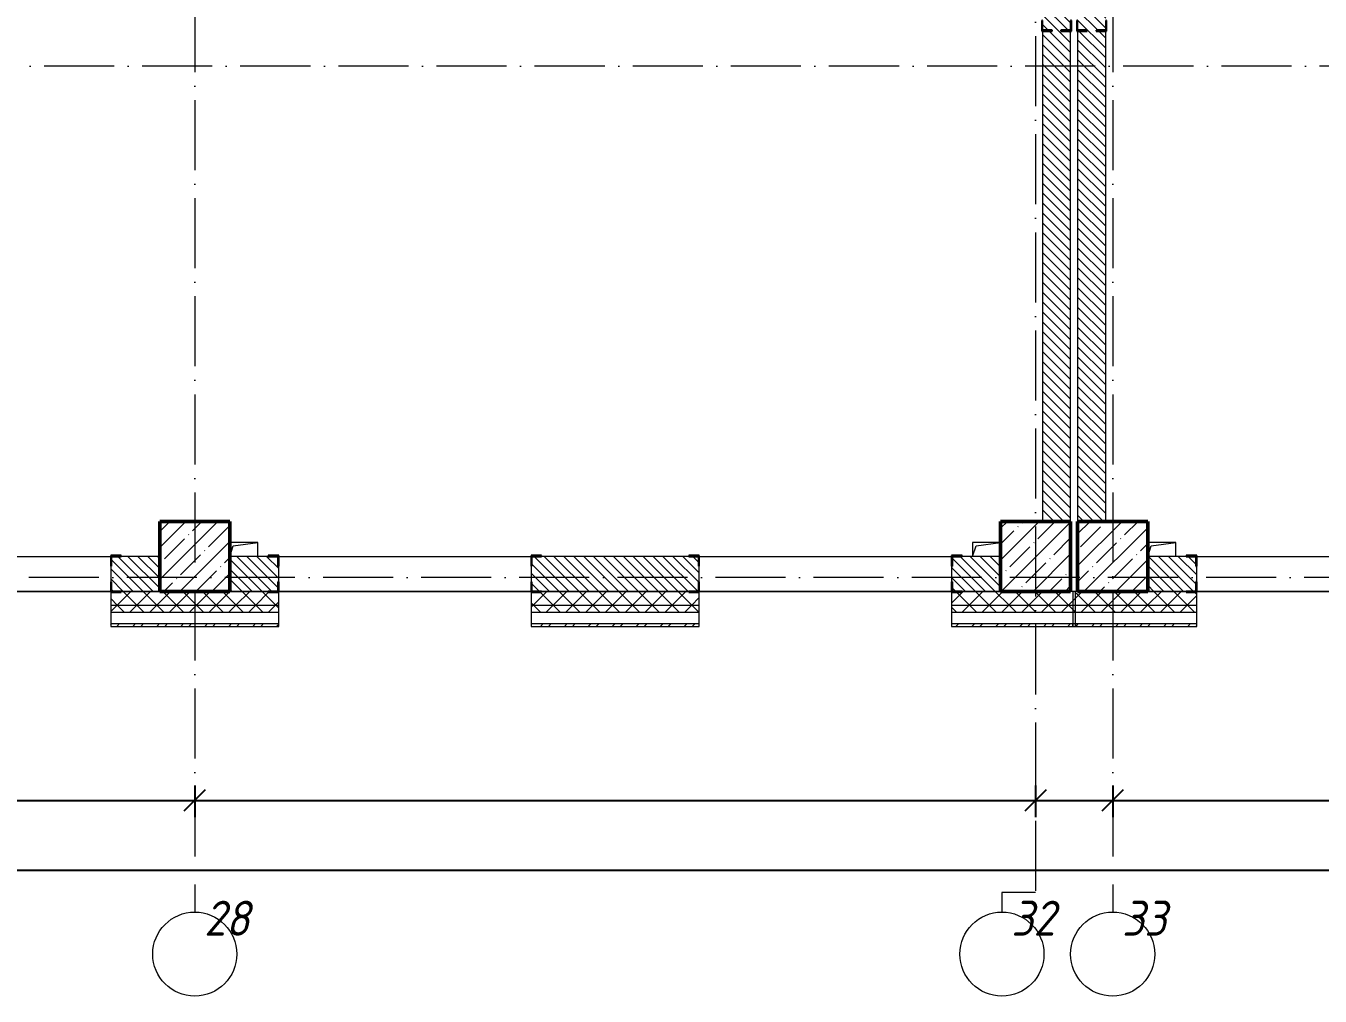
# Model space of a CAD drawing. Header units: millimetres. Extents: x -401725 to 250493, y 305116 to 802890.
# Drawn here: x 182430 to 191666, y 375834 to 382761 of the extents above; entities that cross this region are included whole.
import ezdxf

# ---------------------------------------------------------------- set-up
doc = ezdxf.new("R2010")
doc.units = ezdxf.units.MM
doc.linetypes.add('50_200_ШТРИХ_1Т_ш5_п1_п1_', pattern=[700, 500, -100, 0, -100])
for name, color, linetype, lineweight in [('A-____-____-DIMS', 7, 'Continuous', 9), ('A-GENM-____-MCUT', 7, 'Continuous', 25), ('A-GENM-____-OTLN', 7, 'Continuous', 9), ('A-GENM-____-OTLN-1', 7, 'Continuous', 25), ('A-WALL-____-MCUT', 7, 'Continuous', 13), ('A-WALL-____-MCUT-1', 7, 'Continuous', 9), ('A-WALL-____-OTLN', 7, 'Continuous', 9), ('A-WALL-____-PATT-1', 7, 'Continuous', 9), ('A-WALL-FNSH-MCUT-1', 7, 'Continuous', 9), ('S-COLS-____-MCUT', 7, 'Continuous', 50), ('S-COLS-____-OTLN', 7, 'Continuous', 9), ('S-GRID-____-IDEN', 7, 'Continuous', 9), ('S-GRID-____-OTLN', 7, 'Continuous', 9), ('S-GRID-____-OTLN-1', 7, '50_200_ШТРИХ_1Т_ш5_п1_п1_', 9)]:
    doc.layers.add(name, color=color, linetype=linetype, lineweight=lineweight)
doc.styles.add('ISOCPEUR_I', font='isocpeui.ttf', dxfattribs={"width": 0.9, "height": 2.5})
doc.styles.add('ISOCPEUR_I_9', font='isocpeui.ttf', dxfattribs={"width": 0.9, "height": 250})
doc.dimstyles.new('ISO-2_5_0_9К_БОЛЬШОЙ_ОСИ', dxfattribs={"dimscale": 304.8, "dimtxt": 248.995294, "dimasz": 0.492126, "dimexe": 0.393701, "dimexo": 0, "dimgap": 0, "dimtad": 1, "dimdec": 0, "dimzin": 0, "dimdsep": 46, "dimtxsty": 'ISOCPEUR_I', "dimblk1": 'OBLIQUE', "dimblk2": 'OBLIQUE', "dimsah": 1, "dimcen": 0.09, "dimdle": 0.393701, "dimazin": 0, "dimtfac": 1, "dimtdec": 4, "dimtix": 1, "dimtmove": 0, "dimatfit": 3, "dimfxl": 1, "dimtvp": 1, "dimtolj": 1, "dimtzin": 0, "dimarcsym": 2})
pattern_1 = [(135, (144685.44, 323542.244), (-35.35534, -35.35534), [])]
pattern_2 = [(45, (144685.44, 323542.24), (-70.71068, 70.71068), []), (135, (144685.44, 323542.24), (-70.71068, -70.71068), [])]
pattern_3 = [(45, (144685.44, 323542.24), (-85.53659, 85.53659), []), (45, (144742.46, 323542.24), (-85.53659, 85.53659), [])]

# ---------------------------------------------------------------- blocks, each defined once
blk = doc.blocks.new('BSC_Колонна _Прямоугольная - 500х500-V16-АР1_План отверстий 3 этажа в осях 1-64_Ю-ЯЯ')
at = {"layer": 'S-COLS-____-OTLN'}
h = blk.add_hatch(dxfattribs=at)
h.set_pattern_fill('FP_23', color=256, style=0, pattern_type=2)
h.set_pattern_definition([(45, (-44950, -55431.04), (-114.04925, 114.04925), []), (45, (-44835.95, -55431.04), (-114.04925, 114.04925), [201.613, -40.323, 3.353, -36.97])])
h.paths.add_polyline_path([(-250, -250), (250, -250), (250, 250), (-250, 250), (-250, 177.9)], flags=0)
at = {"layer": 'S-COLS-____-MCUT'}
for p, q in [((250, 250), (-250, 250)), ((-250, 250), (-250, -250)), ((250, -250), (250, 250)), ((-250, -250), (250, -250))]:
    blk.add_line(p, q, dxfattribs=at)
blk = doc.blocks.new('BSC_Колонна _Прямоугольная - 500х500-V44-АР1_План отверстий 3 этажа в осях 1-64_Ю-ЯЯ')
at = {"layer": 'S-COLS-____-OTLN'}
h = blk.add_hatch(dxfattribs=at)
h.set_pattern_fill('FP_52', color=256, style=0, pattern_type=2)
h.set_pattern_definition([(45, (-38950, -55431.04), (-114.04925, 114.04925), []), (45, (-38835.95, -55431.04), (-114.04925, 114.04925), [201.613, -40.323, 3.353, -36.97])])
h.paths.add_polyline_path([(-250, -250), (250, -250), (250, 250), (-250, 250)], flags=0)
at = {"layer": 'S-COLS-____-MCUT'}
for p, q in [((250, 250), (-250, 250)), ((-250, 250), (-250, -250)), ((250, -250), (250, 250)), ((-250, -250), (250, -250))]:
    blk.add_line(p, q, dxfattribs=at)
blk = doc.blocks.new('BSC_Колонна _Прямоугольная - 500х500-V72-АР1_План отверстий 3 этажа в осях 1-64_Ю-ЯЯ')
at = {"layer": 'S-COLS-____-OTLN'}
h = blk.add_hatch(dxfattribs=at)
h.set_pattern_fill('FP_81', color=256, style=0, pattern_type=2)
h.set_pattern_definition([(45, (-45500, -55431.04), (-114.04925, 114.04925), []), (45, (-45385.95, -55431.04), (-114.04925, 114.04925), [201.613, -40.323, 3.353, -36.97])])
h.paths.add_polyline_path([(-250, -250), (250, -250), (250, 250), (-250, 250), (-250, 177.9)], flags=0)
at = {"layer": 'S-COLS-____-MCUT'}
for p, q in [((250, 250), (-250, 250)), ((-250, 250), (-250, -250)), ((250, -250), (250, 250)), ((-250, -250), (250, -250))]:
    blk.add_line(p, q, dxfattribs=at)
blk = doc.blocks.new('Фахверк_СКБ_Уголок - 250_2700-27497298-АР1_План отверстий 3 этажа в осях 1-64_Ю-ЯЯ')
at = {"layer": 'A-GENM-____-MCUT'}
for p, q in [((200, 181), (125, 181)), ((125, 181), (125, 106)), ((125, 106), (131, 106)), ((131, 106), (131, 175)), ((131, 175), (200, 175)), ((200, 175), (200, 181)), ((131, -6), (125, -6)), ((125, -6), (125, -81)), ((125, -81), (200, -81)), ((131, -75), (131, -6)), ((200, -75), (131, -75)), ((200, -81), (200, -75))]:
    blk.add_line(p, q, dxfattribs=at)
blk = doc.blocks.new('Фахверк_СКБ_Уголок - 200_3550-28267367-АР1_План отверстий 3 этажа в осях 1-64_Ю-ЯЯ')
at = {"layer": 'A-GENM-____-MCUT'}
for p, q in [((200, 156), (125, 156)), ((125, 156), (125, 81)), ((131, 81), (131, 150)), ((131, 150), (200, 150)), ((200, 150), (200, 156)), ((125, 81), (131, 81)), ((131, 19), (125, 19)), ((125, 19), (125, -56)), ((131, -50), (131, 19)), ((125, -56), (200, -56)), ((200, -50), (131, -50)), ((200, -56), (200, -50))]:
    blk.add_line(p, q, dxfattribs=at)
blk = doc.blocks.new('Фахверк_СКБ_Уголок - 200_3550-28187522-АР1_План отверстий 3 этажа в осях 1-64_Ю-ЯЯ')
at = {"layer": 'A-GENM-____-MCUT'}
for p, q in [((125, 156), (50, 156)), ((50, 156), (50, 150)), ((50, 150), (119, 150)), ((119, 150), (119, 81)), ((125, 81), (125, 156)), ((119, 81), (125, 81)), ((125, 19), (119, 19)), ((119, 19), (119, -50)), ((125, -56), (125, 19)), ((119, -50), (50, -50)), ((50, -50), (50, -56)), ((50, -56), (125, -56))]:
    blk.add_line(p, q, dxfattribs=at)
blk = doc.blocks.new('AR_Отверстие прямоугольное _в плите_ - AR_Отверстие прямоугольное _в плите_-V178-АР1_План отверстий 3 этажа в осях 1-64_Ю-ЯЯ')
at = {"layer": 'A-GENM-____-OTLN'}
for p, q in [((100, 50), (-100, 50)), ((-100, -50), (-75, 25)), ((-75, 25), (100, 50)), ((100, -50), (100, 50))]:
    blk.add_line(p, q, dxfattribs=at)
blk = doc.blocks.new('AR_Отверстие прямоугольное _в плите_ - AR_Отверстие прямоугольное _в плите_-V185-АР1_План отверстий 3 этажа в осях 1-64_Ю-ЯЯ')
at = {"layer": 'A-GENM-____-OTLN'}
for p, q in [((100, 50), (-100, 50)), ((-100, 50), (-100, -50)), ((-100, -50), (-75, 25)), ((-75, 25), (100, 50))]:
    blk.add_line(p, q, dxfattribs=at)
blk = doc.blocks.new('Стены 3 - Стены 4-31194751-АР1_План отверстий 3 этажа в осях 1-64_Ю-ЯЯ')
at = {"layer": 'A-WALL-____-MCUT'}
for p, q in [((-1798.5, 41030.2), (-1798.5, 41010.2)), ((-1548.5, 41030.2), (-1798.5, 41030.2)), ((-1798.5, 41010.2), (-1548.5, 41010.2)), ((-1548.5, 41010.2), (-1548.5, 41030.2))]:
    blk.add_line(p, q, dxfattribs=at)
blk = doc.blocks.new('Ось сетки - Круг_Ø6_00__ISO-2_5_0_9K_-25732049-АР1_План отверстий 3 этажа в осях 1-64_Ю-ЯЯ')
at = {"layer": 'S-GRID-____-IDEN'}
blk.add_circle((0, 0), 3, dxfattribs=at)
blk = doc.blocks.new('_Oblique')
at = {"color": 0, "linetype": 'ByBlock', "lineweight": -2}
blk.add_line((-0.5, -0.5), (0.5, 0.5), dxfattribs=at)
blk = doc.blocks.new('*D9746')
at = {"layer": 'A-____-____-DIMS', "color": 0, "lineweight": -2, "transparency": 16777216}
for p, q in [((180635.4, 377336.8), (180635.4, 377110.7)), ((183635.4, 377336.8), (183635.4, 377110.7)), ((180515.4, 377230.7), (183755.4, 377230.7))]:
    blk.add_line(p, q, dxfattribs=at)
at = {"layer": 'Defpoints', "color": 0, "transparency": 16777216}
for p in [(180635.4, 377336.8), (183635.4, 377336.8), (183635.4, 377230.7)]:
    blk.add_point(p, dxfattribs=at)
at = {"layer": 'A-____-____-DIMS', "color": 0, "lineweight": -2, "transparency": 16777216, "xscale": 150, "yscale": 150, "zscale": 150, "rotation": 180}
blk.add_blockref('_Oblique', (180635.4, 377230.7), dxfattribs=at)
at = {"layer": 'A-____-____-DIMS', "color": 0, "lineweight": -2, "transparency": 16777216, "xscale": 150, "yscale": 150, "zscale": 150}
blk.add_blockref('_Oblique', (183635.4, 377230.7), dxfattribs=at)
at = {"layer": 'A-____-____-DIMS', "color": 0, "transparency": 16777216, "insert": (182135.4, 377232), "char_height": 2.5, "width": 758.478, "attachment_point": 5, "style": 'ISOCPEUR_I'}
blk.add_mtext('\\A1;3000', dxfattribs=at)
blk = doc.blocks.new('*D9747')
at = {"layer": 'A-____-____-DIMS', "color": 0, "lineweight": -2, "transparency": 16777216}
for p, q in [((183635.4, 377336.8), (183635.4, 377110.7)), ((189635.4, 377336.8), (189635.4, 377110.7)), ((183515.4, 377230.7), (189755.4, 377230.7))]:
    blk.add_line(p, q, dxfattribs=at)
at = {"layer": 'Defpoints', "color": 0, "transparency": 16777216}
for p in [(183635.4, 377336.8), (189635.4, 377336.8), (189635.4, 377230.7)]:
    blk.add_point(p, dxfattribs=at)
at = {"layer": 'A-____-____-DIMS', "color": 0, "lineweight": -2, "transparency": 16777216, "xscale": 150, "yscale": 150, "zscale": 150, "rotation": 180}
blk.add_blockref('_Oblique', (183635.4, 377230.7), dxfattribs=at)
at = {"layer": 'A-____-____-DIMS', "color": 0, "lineweight": -2, "transparency": 16777216, "xscale": 150, "yscale": 150, "zscale": 150}
blk.add_blockref('_Oblique', (189635.4, 377230.7), dxfattribs=at)
at = {"layer": 'A-____-____-DIMS', "color": 0, "transparency": 16777216, "insert": (186635.4, 377232), "char_height": 2.5, "width": 758.478, "attachment_point": 5, "style": 'ISOCPEUR_I'}
blk.add_mtext('\\A1;6000', dxfattribs=at)
blk = doc.blocks.new('*D9748')
at = {"layer": 'A-____-____-DIMS', "color": 0, "lineweight": -2, "transparency": 16777216}
for p, q in [((189635.4, 377336.8), (189635.4, 377110.7)), ((190185.4, 377336.8), (190185.4, 377110.7)), ((189515.4, 377230.7), (190305.4, 377230.7))]:
    blk.add_line(p, q, dxfattribs=at)
at = {"layer": 'Defpoints', "color": 0, "transparency": 16777216}
for p in [(189635.4, 377336.8), (190185.4, 377336.8), (190185.4, 377230.7)]:
    blk.add_point(p, dxfattribs=at)
at = {"layer": 'A-____-____-DIMS', "color": 0, "lineweight": -2, "transparency": 16777216, "xscale": 150, "yscale": 150, "zscale": 150, "rotation": 180}
blk.add_blockref('_Oblique', (189635.4, 377230.7), dxfattribs=at)
at = {"layer": 'A-____-____-DIMS', "color": 0, "lineweight": -2, "transparency": 16777216, "xscale": 150, "yscale": 150, "zscale": 150}
blk.add_blockref('_Oblique', (190185.4, 377230.7), dxfattribs=at)
at = {"layer": 'A-____-____-DIMS', "color": 0, "transparency": 16777216, "insert": (189910.4, 377232), "char_height": 2.5, "width": 568.858, "attachment_point": 5, "style": 'ISOCPEUR_I'}
blk.add_mtext('\\A1;550', dxfattribs=at)
blk = doc.blocks.new('*D9749')
at = {"layer": 'A-____-____-DIMS', "color": 0, "lineweight": -2, "transparency": 16777216}
for p, q in [((190185.4, 377336.8), (190185.4, 377110.7)), ((193185.4, 377336.8), (193185.4, 377110.7)), ((190065.4, 377230.7), (193305.4, 377230.7))]:
    blk.add_line(p, q, dxfattribs=at)
at = {"layer": 'Defpoints', "color": 0, "transparency": 16777216}
for p in [(190185.4, 377336.8), (193185.4, 377336.8), (193185.4, 377230.7)]:
    blk.add_point(p, dxfattribs=at)
at = {"layer": 'A-____-____-DIMS', "color": 0, "lineweight": -2, "transparency": 16777216, "xscale": 150, "yscale": 150, "zscale": 150, "rotation": 180}
blk.add_blockref('_Oblique', (190185.4, 377230.7), dxfattribs=at)
at = {"layer": 'A-____-____-DIMS', "color": 0, "lineweight": -2, "transparency": 16777216, "xscale": 150, "yscale": 150, "zscale": 150}
blk.add_blockref('_Oblique', (193185.4, 377230.7), dxfattribs=at)
at = {"layer": 'A-____-____-DIMS', "color": 0, "transparency": 16777216, "insert": (191685.4, 377232), "char_height": 2.5, "width": 758.478, "attachment_point": 5, "style": 'ISOCPEUR_I'}
blk.add_mtext('\\A1;3000', dxfattribs=at)
blk = doc.blocks.new('*D9695')
at = {"layer": 'A-____-____-DIMS', "color": 0, "lineweight": -2, "transparency": 16777216}
for p, q in [((142335.4, 376840), (142335.4, 376613.9)), ((215735.4, 376840), (215735.4, 376613.9)), ((142215.4, 376733.9), (215855.4, 376733.9))]:
    blk.add_line(p, q, dxfattribs=at)
at = {"layer": 'Defpoints', "color": 0, "transparency": 16777216}
for p in [(142335.4, 376840), (215735.4, 376840), (215735.4, 376733.9)]:
    blk.add_point(p, dxfattribs=at)
at = {"layer": 'A-____-____-DIMS', "color": 0, "lineweight": -2, "transparency": 16777216, "xscale": 150, "yscale": 150, "zscale": 150, "rotation": 180}
blk.add_blockref('_Oblique', (142335.4, 376733.9), dxfattribs=at)
at = {"layer": 'A-____-____-DIMS', "color": 0, "lineweight": -2, "transparency": 16777216, "xscale": 150, "yscale": 150, "zscale": 150}
blk.add_blockref('_Oblique', (215735.4, 376733.9), dxfattribs=at)
at = {"layer": 'A-____-____-DIMS', "color": 0, "transparency": 16777216, "insert": (179035.4, 376735.2), "char_height": 2.5, "width": 971.082, "attachment_point": 5, "style": 'ISOCPEUR_I'}
blk.add_mtext('\\A1;73400', dxfattribs=at)

msp = doc.modelspace()

# ---------------------------------------------------------------- hatches: boundary and pattern name
at = {"layer": 'A-WALL-____-PATT-1'}
h = msp.add_hatch(dxfattribs=at)
h.set_pattern_fill('FP_9', color=256, style=0, pattern_type=2)
h.set_pattern_definition(pattern_1)
h.paths.add_polyline_path([(189685.4376, 379223.2863), (189885.4376, 379223.2863), (189885.4376, 382723.2863), (189816.4376, 382723.2863), (189816.4376, 382729.2863), (189885.4376, 382729.2863), (189885.4376, 386223.2863), (189685.4376, 386223.2863), (189685.4376, 382729.2863), (189754.4376, 382729.2863), (189754.4376, 382723.2863), (189685.4376, 382723.2863), (189685.4376, 380765.6971)], flags=0)
h = msp.add_hatch(dxfattribs=at)
h.set_pattern_fill('FP_9', color=256, style=0, pattern_type=2)
h.set_pattern_definition(pattern_1)
h.paths.add_polyline_path([(189935.4376, 379223.2863), (190135.4376, 379223.2863), (190135.4376, 382723.2863), (190066.4376, 382723.2863), (190066.4376, 382729.2863), (190135.4376, 382729.2863), (190135.4376, 386223.2863), (189935.4376, 386223.2863), (189935.4376, 382729.2863), (190004.4376, 382729.2863), (190004.4376, 382723.2863), (189935.4376, 382723.2863), (189935.4376, 380765.6971)], flags=0)
h = msp.add_hatch(dxfattribs=at)
h.set_pattern_fill('FP_9', color=256, style=0, pattern_type=2)
h.set_pattern_definition(pattern_1)
h.paths.add_polyline_path([(183385.4376, 378723.2863), (183385.4376, 378973.2863), (183041.4376, 378973.2863), (183041.4376, 378904.2863), (183035.4376, 378904.2863), (183035.4376, 378792.2863), (183041.4376, 378792.2863), (183041.4376, 378723.2863), (183110.4376, 378723.2863)], flags=0)
h.paths.add_polyline_path([(180904.4296, 378723.2863), (181229.4376, 378723.2863), (181229.4376, 378792.2863), (181235.4376, 378792.2863), (181235.4376, 378904.2863), (181229.4376, 378904.2863), (181229.4376, 378973.2863), (180885.4376, 378973.2863), (180885.4376, 378723.2863)], flags=0)
h = msp.add_hatch(dxfattribs=at)
h.set_pattern_fill('FP_9', color=256, style=0, pattern_type=2)
h.set_pattern_definition(pattern_1)
h.paths.add_polyline_path([(189110.4376, 378723.2863), (189385.4376, 378723.2863), (189385.4376, 378973.2863), (189041.4376, 378973.2863), (189041.4376, 378904.2863), (189035.4376, 378904.2863), (189035.4376, 378792.2863), (189041.4376, 378792.2863), (189041.4376, 378723.2863)], flags=0)
h.paths.add_polyline_path([(187160.4376, 378723.2863), (187229.4376, 378723.2863), (187229.4376, 378792.2863), (187235.4376, 378792.2863), (187235.4376, 378904.2863), (187229.4376, 378904.2863), (187229.4376, 378973.2863), (186041.4376, 378973.2863), (186041.4376, 378904.2863), (186035.4376, 378904.2863), (186035.4376, 378792.2863), (186041.4376, 378792.2863), (186041.4376, 378723.2863), (187090.5546, 378723.2863)], flags=0)
h.paths.add_polyline_path([(183885.4376, 378723.2863), (184229.4376, 378723.2863), (184229.4376, 378792.2863), (184235.4376, 378792.2863), (184235.4376, 378904.2863), (184229.4376, 378904.2863), (184229.4376, 378973.2863), (183885.4376, 378973.2863)], flags=0)
h = msp.add_hatch(dxfattribs=at)
h.set_pattern_fill('FP_9', color=256, style=0, pattern_type=2)
h.set_pattern_definition(pattern_1)
h.paths.add_polyline_path([(192591.4376, 378723.2863), (192935.4376, 378723.2863), (192935.4376, 378973.2863), (192591.4376, 378973.2863), (192591.4376, 378904.2863), (192585.4376, 378904.2863), (192585.4376, 378792.2863), (192591.4376, 378792.2863)], flags=0)
h.paths.add_polyline_path([(190779.4376, 378723.2863), (190779.4376, 378792.2863), (190785.4376, 378792.2863), (190785.4376, 378904.2863), (190779.4376, 378904.2863), (190779.4376, 378973.2863), (190435.4376, 378973.2863), (190435.4376, 378723.2863), (190710.4376, 378723.2863)], flags=0)
h = msp.add_hatch(dxfattribs=at)
h.set_pattern_fill('FP_4', color=256, style=0, pattern_type=2)
h.set_pattern_definition(pattern_2)
h.paths.add_polyline_path([(218904.9117, 378623.2863), (218985.4376, 378623.2863), (218985.4376, 378723.2863), (212635.4376, 378723.2863), (212635.4376, 378623.2863), (215369.9832, 378623.2863)], flags=0)
h.paths.add_polyline_path([(208300.126, 378623.2863), (208685.4376, 378623.2863), (208685.4376, 378717.2863), (208610.4376, 378717.2863), (208610.4376, 378723.2863), (207660.4376, 378723.2863), (207660.4376, 378717.2863), (207585.4376, 378717.2863), (207585.4376, 378623.2863), (207935.4376, 378623.2863)], flags=0)
h.paths.add_polyline_path([(210067.5903, 378623.2863), (211635.4376, 378623.2863), (211635.4376, 378723.2863), (209760.4376, 378723.2863), (209760.4376, 378717.2863), (209685.4376, 378717.2863), (209685.4376, 378623.2863)], flags=0)
h.paths.add_polyline_path([(204660.4376, 378623.2863), (205785.4376, 378623.2863), (205785.4376, 378717.2863), (205710.4376, 378717.2863), (205710.4376, 378723.2863), (204660.4376, 378723.2863), (204660.4376, 378717.2863), (204585.4376, 378717.2863), (204585.4376, 378623.2863), (204591.4376, 378623.2863)], flags=0)
h.paths.add_polyline_path([(202785.4376, 378623.2863), (202785.4376, 378717.2863), (202710.4376, 378717.2863), (202710.4376, 378723.2863), (201660.4376, 378723.2863), (201660.4376, 378717.2863), (201585.4376, 378717.2863), (201585.4376, 378623.2863), (202114.001, 378623.2863)], flags=0)
h.paths.add_polyline_path([(198660.4376, 378623.2863), (199785.4376, 378623.2863), (199785.4376, 378717.2863), (199710.4376, 378717.2863), (199710.4376, 378723.2863), (198660.4376, 378723.2863), (198660.4376, 378717.2863), (198585.4376, 378717.2863), (198585.4376, 378623.2863)], flags=0)
h.paths.add_polyline_path([(196710.4376, 378623.2863), (196785.4376, 378623.2863), (196785.4376, 378717.2863), (196710.4376, 378717.2863), (196710.4376, 378723.2863), (195660.4376, 378723.2863), (195660.4376, 378717.2863), (195585.4376, 378717.2863), (195585.4376, 378623.2863), (195927.876, 378623.2863)], flags=0)
h.paths.add_polyline_path([(192935.4376, 378623.2863), (193785.4376, 378623.2863), (193785.4376, 378717.2863), (193710.4376, 378717.2863), (193710.4376, 378723.2863), (192660.4376, 378723.2863), (192660.4376, 378717.2863), (192585.4376, 378717.2863), (192585.4376, 378623.2863), (192660.4376, 378623.2863)], flags=0)
h.paths.add_polyline_path([(190625.4831, 378623.2863), (190785.4376, 378623.2863), (190785.4376, 378717.2863), (190710.4376, 378717.2863), (190710.4376, 378723.2863), (189110.4376, 378723.2863), (189110.4376, 378717.2863), (189035.4376, 378717.2863), (189035.4376, 378623.2863), (189741.751, 378623.2863)], flags=0)
h.paths.add_polyline_path([(187090.5546, 378623.2863), (187235.4376, 378623.2863), (187235.4376, 378717.2863), (187160.4376, 378717.2863), (187160.4376, 378723.2863), (186110.4376, 378723.2863), (186110.4376, 378717.2863), (186035.4376, 378717.2863), (186035.4376, 378623.2863)], flags=0)
h.paths.add_polyline_path([(184235.4376, 378623.2863), (184235.4376, 378717.2863), (184160.4376, 378717.2863), (184160.4376, 378723.2863), (183110.4376, 378723.2863), (183110.4376, 378717.2863), (183035.4376, 378717.2863), (183035.4376, 378623.2863), (183555.626, 378623.2863)], flags=0)
h.paths.add_polyline_path([(180904.4296, 378623.2863), (181235.4376, 378623.2863), (181235.4376, 378717.2863), (181160.4376, 378717.2863), (181160.4376, 378723.2863), (180110.4376, 378723.2863), (180110.4376, 378717.2863), (180035.4376, 378717.2863), (180035.4376, 378623.2863), (180462.5635, 378623.2863)], flags=0)
h.paths.add_polyline_path([(177110.4376, 378623.2863), (178235.4376, 378623.2863), (178235.4376, 378717.2863), (178160.4376, 378717.2863), (178160.4376, 378723.2863), (177110.4376, 378723.2863), (177110.4376, 378717.2863), (177035.4376, 378717.2863), (177035.4376, 378623.2863), (177041.4376, 378623.2863)], flags=0)
h.paths.add_polyline_path([(174035.4376, 378623.2863), (175235.4376, 378623.2863), (175235.4376, 378717.2863), (175160.4376, 378717.2863), (175160.4376, 378723.2863), (174110.4376, 378723.2863), (174110.4376, 378717.2863), (174035.4376, 378717.2863)], flags=0)
h.paths.add_polyline_path([(172235.4376, 378623.2863), (172235.4376, 378717.2863), (172160.4376, 378717.2863), (172160.4376, 378723.2863), (171110.4376, 378723.2863), (171110.4376, 378717.2863), (171035.4376, 378717.2863), (171035.4376, 378623.2863), (172067.1081, 378623.2863)], flags=0)
h.paths.add_polyline_path([(168110.4376, 378623.2863), (169235.4376, 378623.2863), (169235.4376, 378717.2863), (169160.4376, 378717.2863), (169160.4376, 378723.2863), (168110.4376, 378723.2863), (168110.4376, 378717.2863), (168035.4376, 378717.2863), (168035.4376, 378623.2863), (168041.4376, 378623.2863)], flags=0)
h.paths.add_polyline_path([(166235.4376, 378623.2863), (166235.4376, 378717.2863), (166160.4376, 378717.2863), (166160.4376, 378723.2863), (165110.4376, 378723.2863), (165110.4376, 378717.2863), (165035.4376, 378717.2863), (165035.4376, 378623.2863), (166160.4376, 378623.2863)], flags=0)
h.paths.add_polyline_path([(162885.4376, 378623.2863), (163235.4376, 378623.2863), (163235.4376, 378717.2863), (163160.4376, 378717.2863), (163160.4376, 378723.2863), (162110.4376, 378723.2863), (162110.4376, 378717.2863), (162035.4376, 378717.2863), (162035.4376, 378623.2863), (162385.4376, 378623.2863)], flags=0)
h.paths.add_polyline_path([(161035.4376, 378623.2863), (161035.4376, 378717.2863), (160960.4376, 378717.2863), (160960.4376, 378723.2863), (151235.4376, 378723.2863), (151235.4376, 378623.2863), (160578.5903, 378623.2863)], flags=0)
h.paths.add_polyline_path([(150235.4376, 378623.2863), (150235.4376, 378723.2863), (142235.4376, 378723.2863), (142235.4376, 378623.2863), (148206.3402, 378623.2863)], flags=0)
h = msp.add_hatch(dxfattribs=at)
h.set_pattern_fill('FP_4', color=256, style=0, pattern_type=2)
h.set_pattern_definition(pattern_2)
h.paths.add_polyline_path([(218985.4376, 378573.2863), (218985.4376, 378623.2863), (212635.4376, 378623.2863), (212635.4376, 378573.2863), (218904.9117, 378573.2863)], flags=0)
h.paths.add_polyline_path([(211635.4376, 378573.2863), (211635.4376, 378623.2863), (209685.4376, 378623.2863), (209685.4376, 378573.2863), (210067.5903, 378573.2863)], flags=0)
h.paths.add_polyline_path([(205785.4376, 378573.2863), (205785.4376, 378623.2863), (204585.4376, 378623.2863), (204585.4376, 378573.2863), (204765.1974, 378573.2863)], flags=0)
h.paths.add_polyline_path([(208300.126, 378573.2863), (208685.4376, 378573.2863), (208685.4376, 378623.2863), (207585.4376, 378623.2863), (207585.4376, 378573.2863)], flags=0)
h.paths.add_polyline_path([(202114.001, 378573.2863), (202785.4376, 378573.2863), (202785.4376, 378623.2863), (201585.4376, 378623.2863), (201585.4376, 378573.2863)], flags=0)
h.paths.add_polyline_path([(199785.4376, 378573.2863), (199785.4376, 378623.2863), (198585.4376, 378623.2863), (198585.4376, 378573.2863), (199462.8046, 378573.2863)], flags=0)
h.paths.add_polyline_path([(196785.4376, 378573.2863), (196785.4376, 378623.2863), (195585.4376, 378623.2863), (195585.4376, 378573.2863), (195927.876, 378573.2863)], flags=0)
h.paths.add_polyline_path([(193785.4376, 378573.2863), (193785.4376, 378623.2863), (192585.4376, 378623.2863), (192585.4376, 378573.2863), (193276.6796, 378573.2863)], flags=0)
h.paths.add_polyline_path([(190785.4376, 378573.2863), (190785.4376, 378623.2863), (189035.4376, 378623.2863), (189035.4376, 378573.2863), (190625.4831, 378573.2863)], flags=0)
h.paths.add_polyline_path([(187235.4376, 378573.2863), (187235.4376, 378623.2863), (186035.4376, 378623.2863), (186035.4376, 378573.2863), (187090.5546, 378573.2863)], flags=0)
h.paths.add_polyline_path([(184235.4376, 378573.2863), (184235.4376, 378623.2863), (183035.4376, 378623.2863), (183035.4376, 378573.2863), (183555.626, 378573.2863)], flags=0)
h.paths.add_polyline_path([(181235.4376, 378573.2863), (181235.4376, 378623.2863), (180035.4376, 378623.2863), (180035.4376, 378573.2863), (180904.4296, 378573.2863)], flags=0)
h.paths.add_polyline_path([(177035.4376, 378573.2863), (178235.4376, 378573.2863), (178235.4376, 378623.2863), (177035.4376, 378623.2863)], flags=0)
h.paths.add_polyline_path([(174718.3046, 378573.2863), (175235.4376, 378573.2863), (175235.4376, 378623.2863), (174035.4376, 378623.2863), (174035.4376, 378573.2863)], flags=0)
h.paths.add_polyline_path([(172067.1081, 378573.2863), (172235.4376, 378573.2863), (172235.4376, 378623.2863), (171035.4376, 378623.2863), (171035.4376, 378573.2863), (171183.376, 378573.2863)], flags=0)
h.paths.add_polyline_path([(169235.4376, 378573.2863), (169235.4376, 378623.2863), (168035.4376, 378623.2863), (168035.4376, 378573.2863), (168532.1796, 378573.2863)], flags=0)
h.paths.add_polyline_path([(165880.9831, 378573.2863), (166235.4376, 378573.2863), (166235.4376, 378623.2863), (165035.4376, 378623.2863), (165035.4376, 378573.2863)], flags=0)
h.paths.add_polyline_path([(163229.7867, 378573.2863), (163235.4376, 378573.2863), (163235.4376, 378623.2863), (162035.4376, 378623.2863), (162035.4376, 378573.2863), (162346.0545, 378573.2863)], flags=0)
h.paths.add_polyline_path([(160578.5903, 378573.2863), (161035.4376, 378573.2863), (161035.4376, 378623.2863), (151235.4376, 378623.2863), (151235.4376, 378573.2863), (158811.126, 378573.2863)], flags=0)
h.paths.add_polyline_path([(150235.4376, 378573.2863), (150235.4376, 378623.2863), (142135.4376, 378623.2863), (142135.4376, 378573.2863), (148206.3402, 378573.2863)], flags=0)
h = msp.add_hatch(dxfattribs=at)
h.set_pattern_fill('FP_6', color=256, style=0, pattern_type=2)
h.set_pattern_definition(pattern_3)
h.paths.add_polyline_path([(189741.751, 378473.2863), (189900.4376, 378473.2863), (189900.4376, 378493.2863), (189035.4376, 378493.2863), (189035.4376, 378473.2863)], flags=0)
h.paths.add_polyline_path([(187235.4376, 378473.2863), (187235.4376, 378493.2863), (186035.4376, 378493.2863), (186035.4376, 378473.2863), (187090.5546, 378473.2863)], flags=0)
h.paths.add_polyline_path([(184235.4376, 378473.2863), (184235.4376, 378493.2863), (183035.4376, 378493.2863), (183035.4376, 378473.2863), (183555.626, 378473.2863)], flags=0)
h.paths.add_polyline_path([(181235.4376, 378473.2863), (181235.4376, 378493.2863), (180035.4376, 378493.2863), (180035.4376, 378473.2863), (180904.4296, 378473.2863)], flags=0)
h.paths.add_polyline_path([(178235.4376, 378473.2863), (178235.4376, 378493.2863), (177035.4376, 378493.2863), (177035.4376, 378473.2863), (177369.501, 378473.2863)], flags=0)
h.paths.add_polyline_path([(174718.3046, 378473.2863), (175235.4376, 378473.2863), (175235.4376, 378493.2863), (174035.4376, 378493.2863), (174035.4376, 378473.2863)], flags=0)
h.paths.add_polyline_path([(172067.1081, 378473.2863), (172235.4376, 378473.2863), (172235.4376, 378493.2863), (171035.4376, 378493.2863), (171035.4376, 378473.2863), (171183.376, 378473.2863)], flags=0)
h.paths.add_polyline_path([(168035.4376, 378473.2863), (169235.4376, 378473.2863), (169235.4376, 378493.2863), (168035.4376, 378493.2863)], flags=0)
h.paths.add_polyline_path([(165035.4376, 378473.2863), (166235.4376, 378473.2863), (166235.4376, 378493.2863), (165035.4376, 378493.2863)], flags=0)
h.paths.add_polyline_path([(162035.4376, 378473.2863), (163235.4376, 378473.2863), (163235.4376, 378493.2863), (162035.4376, 378493.2863)], flags=0)
h.paths.add_polyline_path([(161035.4376, 378473.2863), (161035.4376, 378493.2863), (151235.4376, 378493.2863), (151235.4376, 378473.2863), (160578.5903, 378473.2863)], flags=0)
h.paths.add_polyline_path([(150235.4376, 378473.2863), (150235.4376, 378493.2863), (142005.4376, 378493.2863), (142005.4376, 378473.2863), (148206.3402, 378473.2863)], flags=0)
h = msp.add_hatch(dxfattribs=at)
h.set_pattern_fill('FP_6', color=256, style=0, pattern_type=2)
h.set_pattern_definition(pattern_3)
h.paths.add_polyline_path([(204765.1974, 378473.2863), (205205.4376, 378473.2863), (205205.4376, 378493.2863), (204585.4376, 378493.2863), (204585.4376, 378473.2863)], flags=0)
h.paths.add_polyline_path([(202785.4376, 378473.2863), (202785.4376, 378493.2863), (201585.4376, 378493.2863), (201585.4376, 378473.2863), (202114.001, 378473.2863)], flags=0)
h.paths.add_polyline_path([(198585.4376, 378473.2863), (199785.4376, 378473.2863), (199785.4376, 378493.2863), (198585.4376, 378493.2863)], flags=0)
h.paths.add_polyline_path([(196785.4376, 378473.2863), (196785.4376, 378493.2863), (195585.4376, 378493.2863), (195585.4376, 378473.2863), (195927.876, 378473.2863)], flags=0)
h.paths.add_polyline_path([(193276.6796, 378473.2863), (193785.4376, 378473.2863), (193785.4376, 378493.2863), (192585.4376, 378493.2863), (192585.4376, 378473.2863)], flags=0)
h.paths.add_polyline_path([(190785.4376, 378473.2863), (190785.4376, 378493.2863), (189920.4376, 378493.2863), (189920.4376, 378473.2863), (190625.4831, 378473.2863)], flags=0)

# ---------------------------------------------------------------- linework, layer by layer
at = {"layer": 'A-WALL-____-MCUT'}
for p, q in [((189685.4376, 382723.2863), (189685.4376, 379223.2863)), ((189885.4376, 379223.2863), (189885.4376, 382723.2863)), ((189935.4376, 382723.2863), (189935.4376, 379223.2863)), ((190135.4376, 379223.2863), (190135.4376, 382723.2863)), ((183385.4376, 378973.2863), (183110.4376, 378973.2863)), ((184160.4376, 378973.2863), (183885.4376, 378973.2863)), ((187160.4376, 378973.2863), (186110.4376, 378973.2863)), ((189385.4376, 378973.2863), (189110.4376, 378973.2863)), ((190710.4376, 378973.2863), (190435.4376, 378973.2863)), ((183035.4376, 378904.2863), (183035.4376, 378792.2863)), ((184235.4376, 378792.2863), (184235.4376, 378904.2863)), ((186035.4376, 378904.2863), (186035.4376, 378792.2863)), ((187235.4376, 378792.2863), (187235.4376, 378904.2863)), ((189035.4376, 378904.2863), (189035.4376, 378792.2863)), ((190785.4376, 378792.2863), (190785.4376, 378904.2863)), ((183035.4376, 378717.2863), (183035.4376, 378493.2863)), ((184235.4376, 378493.2863), (184235.4376, 378717.2863)), ((186035.4376, 378717.2863), (186035.4376, 378493.2863)), ((187235.4376, 378493.2863), (187235.4376, 378717.2863)), ((189035.4376, 378717.2863), (189035.4376, 378493.2863)), ((189935.4376, 378723.2863), (189885.4376, 378723.2863)), ((190785.4376, 378493.2863), (190785.4376, 378717.2863)), ((183035.4376, 378493.2863), (184235.4376, 378493.2863)), ((186035.4376, 378493.2863), (187235.4376, 378493.2863)), ((189035.4376, 378493.2863), (190785.4376, 378493.2863))]:
    msp.add_line(p, q, dxfattribs=at)
at = {"layer": 'A-WALL-____-MCUT-1'}
for p, q in [((183385.4376, 378723.2863), (183110.4376, 378723.2863)), ((183110.4376, 378723.2863), (183385.4376, 378723.2863)), ((184160.4376, 378723.2863), (183885.4376, 378723.2863)), ((183885.4376, 378723.2863), (184160.4376, 378723.2863)), ((187160.4376, 378723.2863), (186110.4376, 378723.2863)), ((186110.4376, 378723.2863), (187160.4376, 378723.2863)), ((189385.4376, 378723.2863), (189110.4376, 378723.2863)), ((189110.4376, 378723.2863), (189385.4376, 378723.2863)), ((190710.4376, 378723.2863), (190435.4376, 378723.2863)), ((190435.4376, 378723.2863), (190710.4376, 378723.2863)), ((184235.4376, 378623.2863), (183035.4376, 378623.2863)), ((184235.4376, 378573.2863), (183035.4376, 378573.2863)), ((187235.4376, 378623.2863), (186035.4376, 378623.2863)), ((187235.4376, 378573.2863), (186035.4376, 378573.2863)), ((190785.4376, 378623.2863), (189035.4376, 378623.2863)), ((190785.4376, 378573.2863), (189035.4376, 378573.2863))]:
    msp.add_line(p, q, dxfattribs=at)
at = {"layer": 'A-WALL-____-OTLN'}
for p, q in [((181235.4376, 378973.2863), (183035.4376, 378973.2863)), ((184235.4376, 378973.2863), (186035.4376, 378973.2863)), ((187235.4376, 378973.2863), (189035.4376, 378973.2863)), ((190785.4376, 378973.2863), (192585.4376, 378973.2863)), ((181235.4376, 378723.2863), (183035.4376, 378723.2863)), ((183035.4376, 378723.2863), (181235.4376, 378723.2863)), ((184235.4376, 378723.2863), (186035.4376, 378723.2863)), ((186035.4376, 378723.2863), (184235.4376, 378723.2863)), ((187235.4376, 378723.2863), (189035.4376, 378723.2863)), ((189035.4376, 378723.2863), (187235.4376, 378723.2863)), ((190785.4376, 378723.2863), (192585.4376, 378723.2863)), ((192585.4376, 378723.2863), (190785.4376, 378723.2863))]:
    msp.add_line(p, q, dxfattribs=at)
at = {"layer": 'A-WALL-FNSH-MCUT-1'}
for p, q in [((183035.4376, 378493.2863), (183035.4376, 378473.2863)), ((183035.4376, 378473.2863), (184235.4376, 378473.2863)), ((184235.4376, 378473.2863), (184235.4376, 378493.2863)), ((186035.4376, 378493.2863), (186035.4376, 378493.2863)), ((186035.4376, 378493.2863), (186035.4376, 378473.2863)), ((186035.4376, 378473.2863), (187235.4376, 378473.2863)), ((187235.4376, 378473.2863), (187235.4376, 378493.2863)), ((189035.4376, 378493.2863), (189035.4376, 378493.2863)), ((189035.4376, 378493.2863), (189035.4376, 378473.2863)), ((189035.4376, 378473.2863), (189900.4376, 378473.2863)), ((189900.4376, 378473.2863), (189900.4376, 378493.2863)), ((189920.4376, 378493.2863), (189920.4376, 378473.2863)), ((189920.4376, 378473.2863), (190785.4376, 378473.2863)), ((190785.4376, 378473.2863), (190785.4376, 378493.2863)), ((190785.4376, 378493.2863), (190785.4376, 378493.2863))]:
    msp.add_line(p, q, dxfattribs=at)
at = {"layer": 'S-GRID-____-OTLN'}
for p, q in [((189395.0478, 376572.5586), (189395.0478, 376433.8321)), ((189635.4376, 376572.5586), (189395.0478, 376572.5586))]:
    msp.add_line(p, q, dxfattribs=at)
at = {"layer": 'S-GRID-____-OTLN-1'}
for p, q in [((183635.4376, 414435.0957), (183635.4376, 376433.8321)), ((190185.4376, 414435.0957), (190185.4376, 376433.8321)), ((189635.4376, 414191.4234), (189635.4376, 376572.5586)), ((220165.4781, 382473.2863), (140016.6674, 382473.2863)), ((248759.8442, 378823.2863), (140016.6674, 378823.2863))]:
    msp.add_line(p, q, dxfattribs=at)

# ---------------------------------------------------------------- block references
at = {"layer": 'A-GENM-____-OTLN'}
for name, p in [('AR_Отверстие прямоугольное _в плите_ - AR_Отверстие прямоугольное _в плите_-V178-АР1_План отверстий 3 этажа в осях 1-64_Ю-ЯЯ', (183985.4376, 379023.2863)), ('AR_Отверстие прямоугольное _в плите_ - AR_Отверстие прямоугольное _в плите_-V185-АР1_План отверстий 3 этажа в осях 1-64_Ю-ЯЯ', (189285.4376, 379023.2863)), ('AR_Отверстие прямоугольное _в плите_ - AR_Отверстие прямоугольное _в плите_-V178-АР1_План отверстий 3 этажа в осях 1-64_Ю-ЯЯ', (190535.4376, 379023.2863))]:
    msp.add_blockref(name, p, dxfattribs=at)
at = {"layer": 'A-GENM-____-OTLN-1'}
for name, p, rotation in [('Фахверк_СКБ_Уголок - 200_3550-28267367-АР1_План отверстий 3 этажа в осях 1-64_Ю-ЯЯ', (189835.4376, 382598.2863), 89.99999999999993), ('Фахверк_СКБ_Уголок - 200_3550-28187522-АР1_План отверстий 3 этажа в осях 1-64_Ю-ЯЯ', (189985.4376, 382848.2863), 269.9999999999999), ('Фахверк_СКБ_Уголок - 250_2700-27497298-АР1_План отверстий 3 этажа в осях 1-64_Ю-ЯЯ', (184360.4376, 378898.2863), 180), ('Фахверк_СКБ_Уголок - 250_2700-27497298-АР1_План отверстий 3 этажа в осях 1-64_Ю-ЯЯ', (187360.4376, 378898.2863), 180), ('Фахверк_СКБ_Уголок - 250_2700-27497298-АР1_План отверстий 3 этажа в осях 1-64_Ю-ЯЯ', (190910.4376, 378898.2863), 180)]:
    msp.add_blockref(name, p, dxfattribs=dict(at, rotation=rotation))
for p in [(182910.4376, 378798.2863), (185910.4376, 378798.2863), (188910.4376, 378798.2863)]:
    msp.add_blockref('Фахверк_СКБ_Уголок - 250_2700-27497298-АР1_План отверстий 3 этажа в осях 1-64_Ю-ЯЯ', p, dxfattribs=at)
at = {"layer": 'A-WALL-____-OTLN', "rotation": 89.9999999999999}
msp.add_blockref('Стены 3 - Стены 4-31194751-АР1_План отверстий 3 этажа в осях 1-64_Ю-ЯЯ', (230930.6796, 380271.7981), dxfattribs=at)
at = {"layer": 'S-COLS-____-OTLN'}
for name, p in [('BSC_Колонна _Прямоугольная - 500х500-V44-АР1_План отверстий 3 этажа в осях 1-64_Ю-ЯЯ', (183635.4376, 378973.2863)), ('BSC_Колонна _Прямоугольная - 500х500-V16-АР1_План отверстий 3 этажа в осях 1-64_Ю-ЯЯ', (189635.4376, 378973.2863)), ('BSC_Колонна _Прямоугольная - 500х500-V72-АР1_План отверстий 3 этажа в осях 1-64_Ю-ЯЯ', (190185.4376, 378973.2863))]:
    msp.add_blockref(name, p, dxfattribs=at)
at = {"layer": 'S-GRID-____-IDEN', "xscale": 99.99999999999993, "yscale": 99.99999999999993, "zscale": 99.99999999999993, "rotation": 180}
for p in [(183635.4376, 376133.8321), (189395.0478, 376133.8321), (190185.4376, 376133.8321)]:
    msp.add_blockref('Ось сетки - Круг_Ø6_00__ISO-2_5_0_9K_-25732049-АР1_План отверстий 3 этажа в осях 1-64_Ю-ЯЯ', p, dxfattribs=at)

# ---------------------------------------------------------------- texts
at = {"layer": 'S-GRID-____-IDEN', "char_height": 250, "width": 404.0505, "attachment_point": 1, "style": 'ISOCPEUR_I_9'}
for s, insert in [('28', (183702.7311, 376515.0195)), ('32', (189462.3413, 376515.0195)), ('33', (190252.7311, 376515.0195))]:
    msp.add_mtext(s, dxfattribs=dict(at, insert=insert))

# ---------------------------------------------------------------- dimensions: what is measured, and where the dimension line sits
at = {"layer": 'A-____-____-DIMS'}
for base, p1, p2, override, picture, middle in [((183635.4376, 377230.7114), (180635.4376, 377336.7774), (183635.4376, 377336.7774), {"dimpost": '<>', "dimfxl": 3000}, '*D9746', (182135.4376, 377231.9614)), ((189635.4376, 377230.7114), (183635.4376, 377336.7774), (189635.4376, 377336.7774), {"dimpost": '<>', "dimfxl": 6000}, '*D9747', (186635.4376, 377231.9614)), ((190185.4376, 377230.7114), (189635.4376, 377336.7774), (190185.4376, 377336.7774), {"dimpost": '<>', "dimfxl": 550}, '*D9748', (189910.4376, 377231.9614)), ((193185.4376, 377230.7114), (190185.4376, 377336.7774), (193185.4376, 377336.7774), {"dimpost": '<>', "dimfxl": 3000}, '*D9749', (191685.4376, 377231.9614)), ((215735.4376, 376733.9111), (142335.4376, 376839.9772), (215735.4376, 376839.9772), {"dimpost": '<>', "dimfxl": 73400}, '*D9695', (179035.4376, 376735.1772))]:
    dim = msp.add_linear_dim(base=base, p1=p1, p2=p2, dimstyle='ISO-2_5_0_9К_БОЛЬШОЙ_ОСИ', override=override, dxfattribs=at)
    dim.commit()
    dim.dimension.update_dxf_attribs({"geometry": picture, "text_midpoint": middle})

doc.saveas('drawing.dxf')
